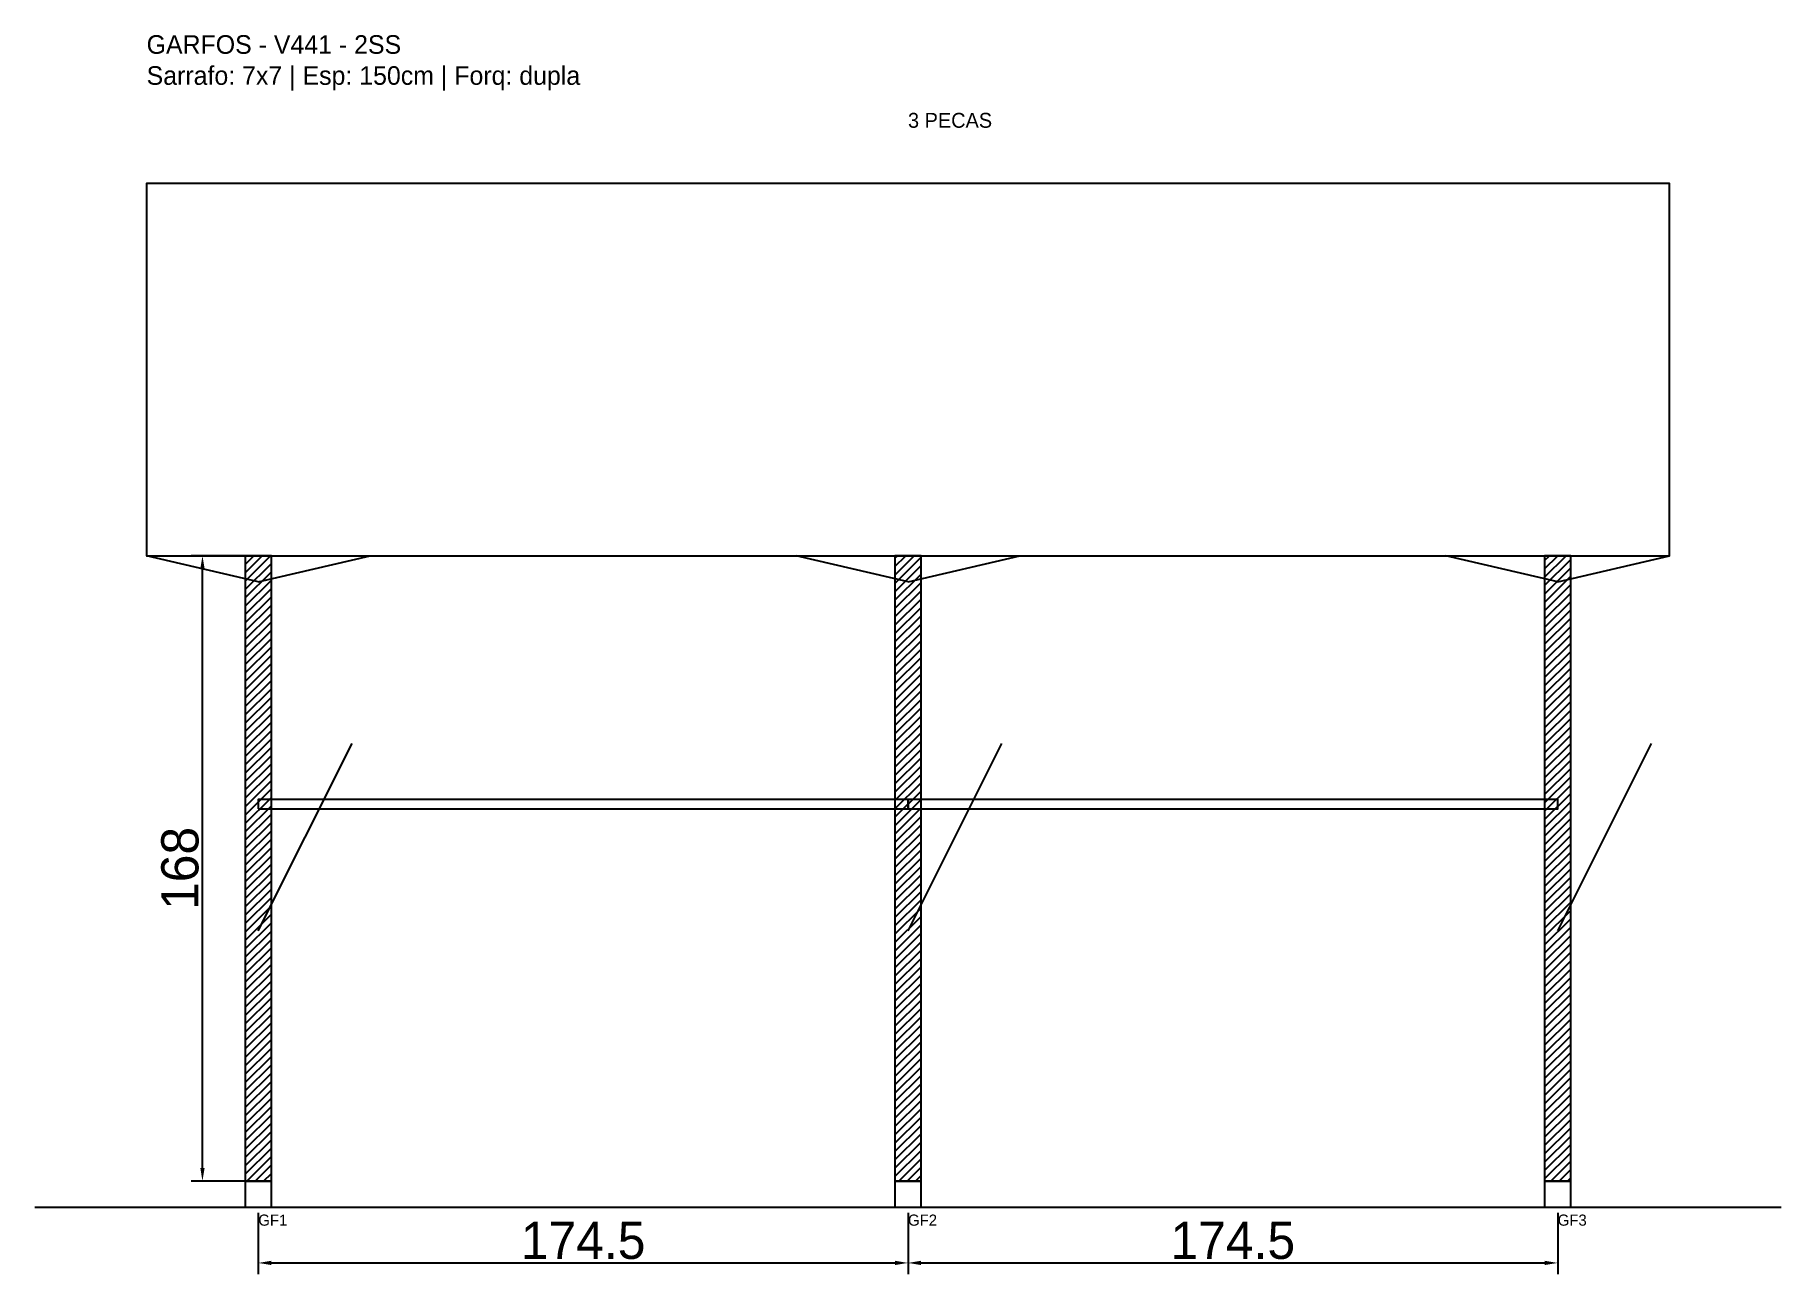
# Model space of a CAD drawing. Header units: metres. Extents: x -30 to 439, y -25 to 308.
import ezdxf

# ---------------------------------------------------------------- set-up
doc = ezdxf.new("R2010")
doc.units = ezdxf.units.M
for name, color, linetype in [('BARRA_ANCORAGEM', 1, 'Continuous'), ('COTA', 241, 'Continuous'), ('GARFOS OK', 3, 'Continuous'), ('NOME DA VIGA', 6, 'Continuous'), ('SARR_7x7', 40, 'Continuous'), ('TIRAS REESCORAMENTO', 252, 'Continuous'), ('VIGAS', 3, 'Continuous')]:
    doc.layers.add(name, color=color, linetype=linetype)
doc.dimstyles.new('EZ DXF', dxfattribs={"dimtxt": 10, "dimasz": 3.5, "dimexe": 3, "dimexo": 1.5, "dimgap": 1, "dimtad": 1, "dimdec": 1, "dimdsep": 46, "dimcen": 2.5, "dimazin": 3, "dimtfac": 1, "dimtmove": 0, "dimatfit": 3})

msp = doc.modelspace()

# ---------------------------------------------------------------- hatches: boundary and pattern name
at = {"layer": 'COTA'}
h = msp.add_hatch(dxfattribs=at)
h.set_pattern_fill('ANSI31', scale=0.5)
h.paths.add_polyline_path([(26.5, 0), (33.5, 0), (33.5, 168), (26.5, 168)])
h = msp.add_hatch(dxfattribs=at)
h.set_pattern_fill('ANSI31', scale=0.5)
h.paths.add_polyline_path([(201, 0), (208, 0), (208, 168), (201, 168)])
h = msp.add_hatch(dxfattribs=at)
h.set_pattern_fill('ANSI31', scale=0.5)
h.paths.add_polyline_path([(375.5, 0), (382.5, 0), (382.5, 168), (375.5, 168)])

# ---------------------------------------------------------------- linework, layer by layer
at = {"layer": 'BARRA_ANCORAGEM'}
for p, q in [((30, 67.2), (55.2, 117.6)), ((204.5, 67.2), (229.7, 117.6)), ((379, 67.2), (404.2, 117.6))]:
    msp.add_line(p, q, dxfattribs=at)
at = {"layer": 'GARFOS OK'}
for p, q in [((30, 161), (0, 168)), ((0, 168), (60, 168)), ((30, 161), (60, 168)), ((204.5, 161), (174.5, 168)), ((174.5, 168), (234.5, 168)), ((204.5, 161), (234.5, 168)), ((379, 161), (349, 168)), ((349, 168), (409, 168)), ((379, 161), (409, 168))]:
    msp.add_line(p, q, dxfattribs=at)
at = {"layer": 'GARFOS OK', "linetype": 'CONTINUOUS'}
msp.add_line((-30, -7), (439, -7), dxfattribs=at)
at = {"layer": 'GARFOS OK'}
for points in [[(26.5, 0), (33.5, 0), (33.5, 168), (26.5, 168), (26.5, 0)], [(201, 0), (208, 0), (208, 168), (201, 168), (201, 0)], [(375.5, 0), (382.5, 0), (382.5, 168), (375.5, 168), (375.5, 0)]]:
    msp.add_lwpolyline(points, dxfattribs=at)
at = {"layer": 'SARR_7x7'}
for points in [[(26.5, -7), (33.5, -7), (33.5, 0), (26.5, 0), (26.5, -7)], [(201, -7), (208, -7), (208, 0), (201, 0), (201, -7)], [(375.5, -7), (382.5, -7), (382.5, 0), (375.5, 0), (375.5, -7)]]:
    msp.add_lwpolyline(points, dxfattribs=at)
at = {"layer": 'TIRAS REESCORAMENTO'}
for points in [[(30, 100), (204.5, 100), (204.5, 102.5), (30, 102.5), (30, 100)], [(204.5, 100), (379, 100), (379, 102.5), (204.5, 102.5), (204.5, 100)]]:
    msp.add_lwpolyline(points, dxfattribs=at)
at = {"layer": 'VIGAS'}
msp.add_lwpolyline([(0, 168), (409, 168), (409, 268), (0, 268), (0, 168)], dxfattribs=at)

# ---------------------------------------------------------------- texts
at = {"layer": 'NOME DA VIGA'}
for s, height, p in [('3 PECAS', 4, (204.5, 283)), ('GF1', 3, (30, -12)), ('GF2', 3, (204.5, -12)), ('GF3', 3, (379, -12))]:
    msp.add_text(s, height=height, dxfattribs=at).set_placement(p)
at = {"layer": 'NOME DA VIGA', "insert": (0, 293), "char_height": 5, "attachment_point": 7}
msp.add_mtext('GARFOS - V441 - 2SS\\PSarrafo: 7x7 | Esp: 150cm | Forq: dupla', dxfattribs=at)

# ---------------------------------------------------------------- dimensions: what is measured, and where the dimension line sits
at = {"layer": 'COTA'}
msp.add_linear_dim(base=(15, 0), p1=(30, 0), p2=(30, 168), angle=90, dimstyle='EZ DXF', dxfattribs=at).render()
for base, p1, p2 in [((30, -22), (30, -7), (204.5, -7)), ((204.5, -22), (204.5, -7), (379, -7))]:
    msp.add_linear_dim(base=base, p1=p1, p2=p2, dimstyle='EZ DXF', dxfattribs=at).render()

doc.saveas('drawing.dxf')
